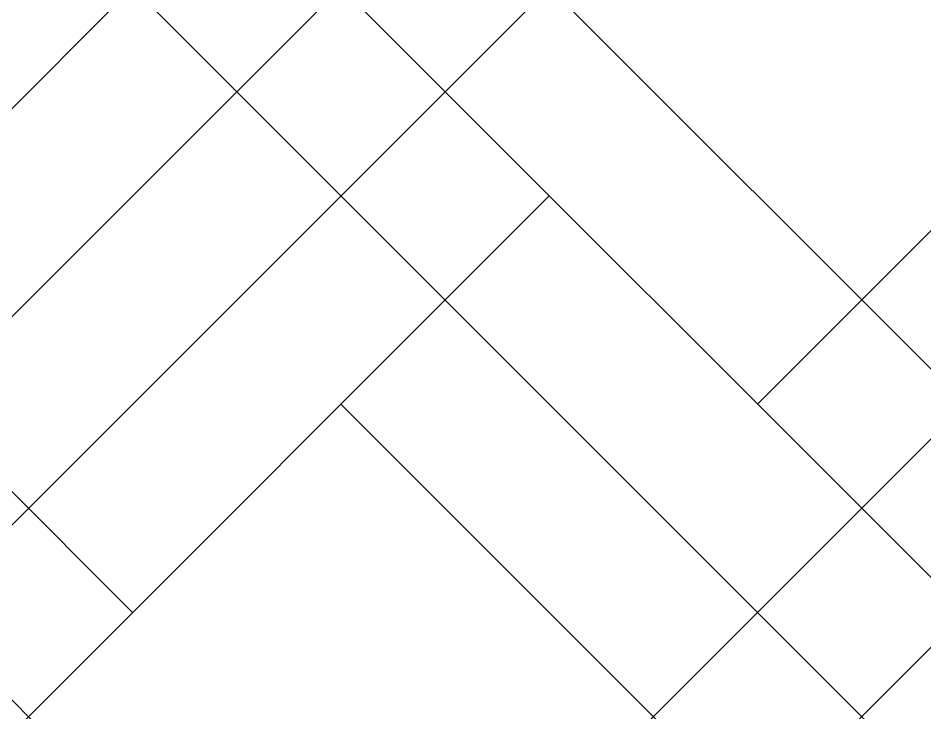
# Model space of a CAD drawing. Header units: millimetres. Extents: x 331487 to 517269, y 198509 to 399936.
# Drawn here: x 392917 to 394263, y 397883 to 398915 of the extents above; entities that cross this region are included whole.
import ezdxf

# ---------------------------------------------------------------- set-up
doc = ezdxf.new("R2010")
doc.units = ezdxf.units.MM
doc.header["$MEASUREMENT"] = 0
doc.linetypes.add('DASHED', pattern=[0.75, 0.5, -0.25])
doc.layers.add('9th_Sunk', color=251, linetype='DASHED', lineweight=5)

msp = doc.modelspace()

# ---------------------------------------------------------------- linework, layer by layer
at = {"layer": '9th_Sunk', "linetype": 'Continuous'}
for p, q in [((392770.1, 398643.6), (393663, 399536.5)), ((392770.1, 398334.3), (393972.3, 399536.5)), ((394942.9, 397413.5), (392820, 399536.5)), ((394478.9, 398186.9), (393129.3, 399536.5)), ((393550.8, 397568.2), (395519.1, 399536.5)), ((394014.9, 398341.6), (395209.8, 399536.5)), ((392770.1, 398024.9), (394169.5, 399424.3)), ((393086.8, 396794.8), (395561.7, 399269.7)), ((395407, 396640.1), (392932.1, 399115)), ((392770.1, 397715.6), (393705.5, 398650.9)), ((393086.8, 398032.2), (392770.1, 398348.9)), ((395871, 395866.7), (393396.1, 398341.6)), ((393550.8, 397258.8), (392770.1, 398039.5))]:
    msp.add_line(p, q, dxfattribs=at)

doc.saveas('drawing.dxf')
